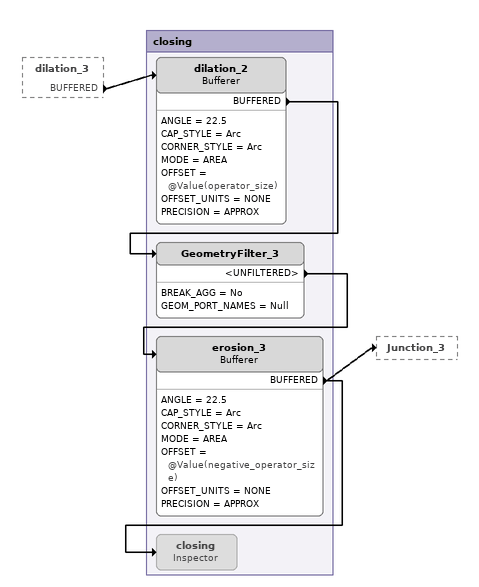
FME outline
dilation_3 [outside]
    BUFFERED -> dilation_2

Bookmark: closing
dilation_2: Bufferer
    ANGLE = 22.5
    CAP_STYLE = Arc
    CORNER_STYLE = Arc
    MODE = AREA
    OFFSET = @Value(operator_size)
    OFFSET_UNITS = NONE
    PRECISION = APPROX
    BUFFERED -> GeometryFilter_3
GeometryFilter_3
    BREAK_AGG = No
    GEOM_PORT_NAMES = Null
    <UNFILTERED> -> erosion_3
erosion_3: Bufferer
    ANGLE = 22.5
    CAP_STYLE = Arc
    CORNER_STYLE = Arc
    MODE = AREA
    OFFSET = @Value(negative_operator_size)
    OFFSET_UNITS = NONE
    PRECISION = APPROX
    BUFFERED -> Junction_3
    BUFFERED -> closing
closing: Inspector [off]
